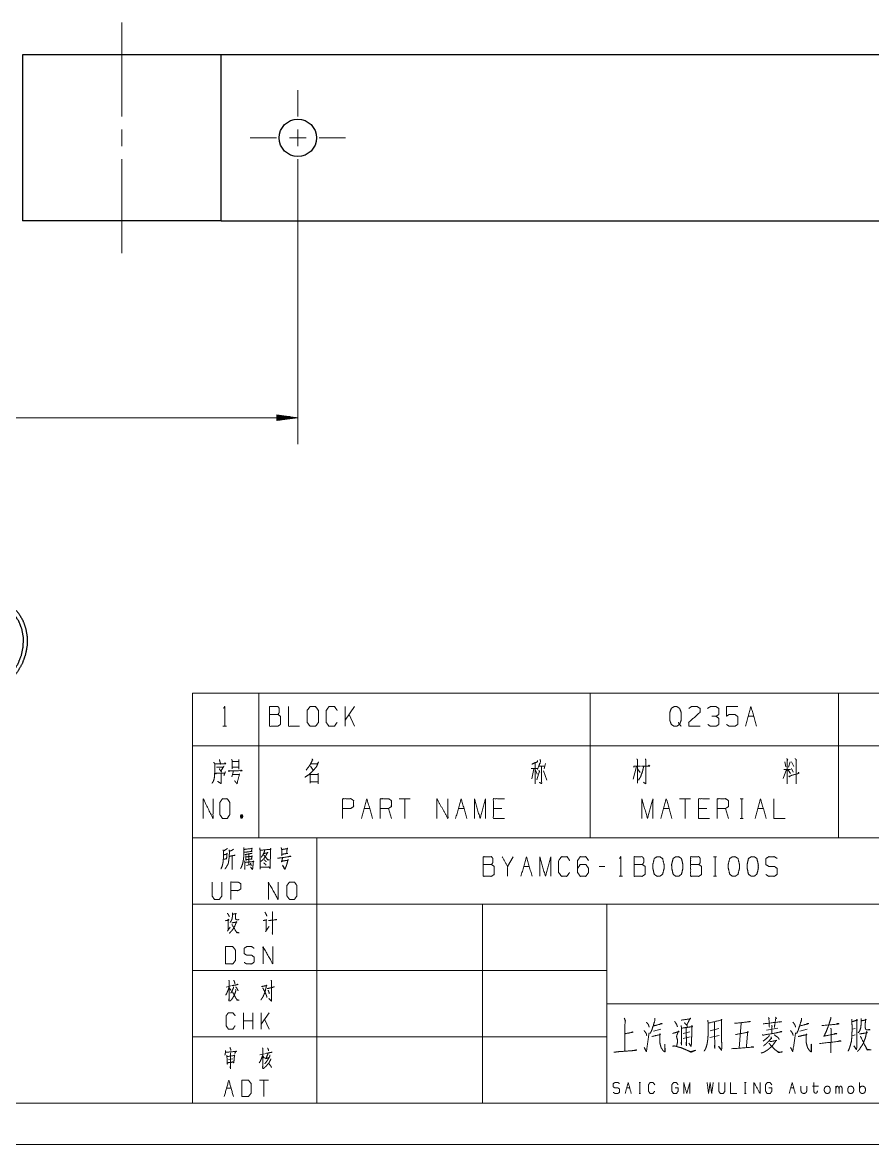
# Model space of a CAD drawing. Header units: millimetres. Extents: x 0 to 420, y 0 to 297.
# Drawn here: x 214.5 to 317.1, y 0 to 135.4 of the extents above; entities that cross this region are included whole.
import ezdxf

# ---------------------------------------------------------------- set-up
doc = ezdxf.new("R2010")
doc.units = ezdxf.units.MM
doc.layers.add('101', color=7, linetype='Continuous', true_color=0xffffff)

msp = doc.modelspace()

# ---------------------------------------------------------------- linework, layer by layer
at = {"layer": '101', "color": 163, "linetype": 'Continuous', "lineweight": 25}
for p, q in [((214.46, 131.49), (214.46, 111.49)), ((238.46, 111.49), (238.46, 131.49)), ((329.46, 131.49), (238.46, 131.49)), ((238.46, 111.49), (329.46, 111.49))]:
    msp.add_line(p, q, dxfattribs=at)
at = {"layer": '101', "color": 151, "linetype": 'Continuous', "lineweight": 18}
for p, q in [((247.71, 124.08), (247.71, 127.25)), ((226.46, 122.49), (226.46, 120.49)), ((247.71, 120.49), (247.71, 122.49)), ((245.12, 121.49), (241.94, 121.49)), ((246.71, 121.49), (248.71, 121.49)), ((250.3, 121.49), (253.48, 121.49)), ((247.71, 118.9), (247.71, 115.72))]:
    msp.add_line(p, q, dxfattribs=at)
at = {"layer": '101', "color": 22, "linetype": 'Continuous', "lineweight": 18}
for p, q in [((247.71, 115.72), (247.71, 84.54)), ((247.71, 87.71), (245.17, 88.05)), ((245.17, 88.05), (245.17, 87.38)), ((245.17, 88.04), (245.2, 88.04)), ((245.17, 88.04), (245.2, 88.04)), ((175.21, 87.71), (247.71, 87.71)), ((245.17, 87.99), (245.59, 87.99)), ((245.17, 87.94), (245.97, 87.94)), ((245.17, 87.89), (246.36, 87.89)), ((245.17, 87.84), (246.75, 87.84)), ((245.17, 87.79), (247.13, 87.79)), ((245.17, 87.74), (247.52, 87.74)), ((245.17, 87.38), (247.71, 87.71)), ((245.17, 87.69), (247.52, 87.69)), ((245.17, 87.64), (247.13, 87.64)), ((245.17, 87.59), (246.75, 87.59)), ((245.17, 87.54), (246.36, 87.54)), ((245.17, 87.48), (245.97, 87.48)), ((245.17, 87.43), (245.59, 87.43)), ((245.17, 87.38), (245.2, 87.38)), ((245.17, 87.38), (245.2, 87.38))]:
    msp.add_line(p, q, dxfattribs=at)
at = {"layer": '101', "color": 72, "linetype": 'Continuous', "lineweight": 18}
for p, q in [((235, 54.46), (235, 48.11)), ((235, 54.46), (243, 54.46)), ((243, 54.46), (243, 48.11)), ((243, 54.46), (283, 54.46)), ((283, 54.46), (283, 48.11)), ((283, 54.46), (313, 54.46)), ((313, 54.46), (313, 48.11)), ((313, 54.46), (338, 54.46)), ((254.57, 52.85), (253.41, 51.2)), ((253.41, 50.48), (253.41, 52.85)), ((254.57, 50.48), (253.9, 51.9)), ((302.09, 51.68), (302.76, 51.68)), ((238.67, 50.48), (239.09, 50.48)), ((235, 48.11), (243, 48.11)), ((235, 48.11), (235, 37)), ((243, 48.11), (243, 37)), ((243, 48.11), (283, 48.11)), ((283, 48.11), (283, 37)), ((283, 48.11), (313, 48.11)), ((313, 48.11), (313, 37)), ((313, 48.11), (338, 48.11)), ((239.76, 46.22), (240.58, 46.22)), ((240.59, 46.45), (240.59, 45.3)), ((276.35, 46.08), (276.35, 43.55)), ((306.49, 46.18), (306.62, 45.6)), ((307.15, 46.18), (306.94, 45.53)), ((307.33, 46.2), (307.61, 45.62)), ((239.76, 45.53), (240.58, 45.53)), ((239.95, 45.08), (239.76, 44.38)), ((249.23, 45.65), (249.55, 45.17)), ((275.88, 45.4), (276.64, 45.4)), ((276.21, 45.35), (275.95, 44.13)), ((276.39, 45.17), (276.6, 44.7)), ((276.87, 45.12), (276.55, 44)), ((276.78, 45.68), (277.56, 45.68)), ((276.8, 45.17), (276.94, 44.95)), ((277.38, 45.08), (277.79, 43.98)), ((277.63, 45.98), (277.45, 45.35)), ((288.6, 45.62), (288.21, 44.08)), ((288.74, 45.35), (289.04, 44.9)), ((306.72, 45.25), (306.32, 44.17)), ((306.37, 45.25), (307.18, 45.25)), ((306.87, 45.25), (307.18, 44.77)), ((307.31, 45.37), (307.52, 44.92)), ((239.81, 44.65), (240.59, 44.65)), ((261.28, 41.74), (259.94, 41.74)), ((260.61, 41.74), (260.61, 39.36)), ((295.14, 41.74), (293.8, 41.74)), ((294.47, 41.74), (294.47, 39.36)), ((301.12, 41.74), (301.46, 41.74)), ((301.3, 41.74), (301.3, 39.36)), ((240.85, 39.81), (240.99, 39.39)), ((255.72, 40.56), (256.39, 40.56)), ((259, 39.36), (258.67, 40.56)), ((267.1, 40.56), (267.77, 40.56)), ((272.33, 40.56), (271.32, 40.56)), ((291.86, 40.56), (292.53, 40.56)), ((297.08, 40.56), (296.08, 40.56)), ((299.7, 39.36), (299.36, 40.56)), ((301.12, 39.36), (301.46, 39.36)), ((303.24, 40.56), (303.91, 40.56)), ((235, 37), (243, 37)), ((243, 37), (283, 37)), ((283, 37), (313, 37)), ((313, 37), (338, 37)), ((241.79, 35.05), (241.78, 33.74)), ((273.71, 34.74), (273.04, 33.57)), ((297.91, 34.74), (298.24, 34.74)), ((298.08, 34.74), (298.08, 32.37)), ((241.5, 33.66), (242.04, 33.81)), ((274.98, 33.57), (275.66, 33.57)), ((284.76, 33.57), (284.09, 33.57)), ((286.49, 32.37), (286.91, 32.37)), ((297.91, 32.37), (298.24, 32.37)), ((239.62, 19.15), (239.06, 19.01)), ((239.43, 18.9), (239.63, 18.63)), ((241.17, 13.94), (241.17, 15.91)), ((242.28, 14.94), (241.17, 14.94)), ((242.28, 13.94), (242.28, 15.91)), ((244.25, 15.91), (243.29, 14.54)), ((243.29, 13.94), (243.29, 15.91)), ((244.25, 13.94), (243.7, 15.12)), ((290.64, 13.69), (291.54, 13.94)), ((294.25, 13.42), (295.03, 13.59)), ((298.54, 14.01), (297.49, 13.73)), ((301.25, 14.63), (300.98, 11.62)), ((304.3, 13.8), (305.66, 14.04)), ((308.32, 13.69), (309.22, 13.94)), ((315.02, 14.01), (314.63, 13.94)), ((294.25, 12.8), (295.08, 13)), ((297.47, 12.9), (298.59, 13.18)), ((315, 13.25), (314.63, 13.14)), ((243.7, 10.96), (243.12, 10.84)), ((239.32, 10.28), (239.85, 10.36)), ((243.49, 10.67), (243.68, 10.43)), ((239.1, 6.79), (239.66, 6.79)), ((244.18, 7.77), (243.07, 7.77)), ((243.62, 7.77), (243.62, 5.8)), ((287.41, 6.84), (287.78, 6.84)), ((288.91, 7.48), (289.1, 7.48)), ((289.01, 7.48), (289.01, 6.17)), ((301.64, 7.48), (301.83, 7.48)), ((301.74, 7.48), (301.74, 6.17)), ((307.21, 6.84), (307.58, 6.84)), ((309.85, 7.04), (310.59, 7.04)), ((312.68, 6.17), (312.68, 7.04)), ((315.51, 6.52), (315.51, 7.48)), ((288.91, 6.17), (289.1, 6.17)), ((301.64, 6.17), (301.83, 6.17))]:
    msp.add_line(p, q, dxfattribs=at)
at = {"layer": '101', "color": 133, "linetype": 'Continuous', "lineweight": 18}
for p, q in [((235, 37), (415, 37)), ((235, 37), (235, 5)), ((250, 37), (250, 5)), ((235, 29), (415, 29)), ((270, 29), (270, 5)), ((285, 29), (285, 5)), ((235, 21), (285, 21)), ((285, 17), (394, 17)), ((235, 13), (285, 13)), ((25, 5), (415, 5)), ((235, 5), (415, 5)), ((0, 0), (420, 0))]:
    msp.add_line(p, q, dxfattribs=at)
at = {"layer": '101', "color": 163, "linetype": 'Continuous', "lineweight": 25}
msp.add_circle((247.71, 121.49), 2.25, dxfattribs=at)
at = {"layer": '101', "color": 151, "linetype": 'Continuous', "lineweight": 18}
for points, knots in [([(226.46, 135.41), (226.46, 133.83), (226.46, 124.08)], [0, 0, 0.140063, 1, 1]), ([(226.46, 118.9), (226.46, 110.74), (226.46, 107.56)], [0, 0, 0.719874, 1, 1])]:
    msp.add_open_spline(points, degree=1, knots=knots, dxfattribs=at)
at = {"layer": '101', "color": 163, "linetype": 'Continuous', "lineweight": 25}
for points, knots in [([(238.46, 131.49), (238.05, 131.49), (236.85, 131.49), (234.95, 131.49), (232.46, 131.49), (229.57, 131.49), (226.46, 131.49), (223.35, 131.49), (220.46, 131.49), (217.97, 131.49), (216.07, 131.49), (214.87, 131.49), (214.46, 131.49)], [0, 0, 0.017037, 0.066987, 0.146447, 0.25, 0.370591, 0.5, 0.629409, 0.75, 0.853553, 0.933013, 0.982963, 1, 1]), ([(238.46, 111.49), (238.05, 111.49), (236.85, 111.49), (234.95, 111.49), (232.46, 111.49), (229.57, 111.49), (226.46, 111.49), (223.35, 111.49), (220.46, 111.49), (217.97, 111.49), (216.07, 111.49), (214.87, 111.49), (214.46, 111.49)], [0, 0, 0.017037, 0.066987, 0.146447, 0.25, 0.370591, 0.5, 0.629409, 0.75, 0.853553, 0.933013, 0.982963, 1, 1]), ([(204.13, 59.1), (204.31, 58.06), (204.66, 57.1), (205.19, 56.24), (205.86, 55.51), (206.66, 54.94), (207.56, 54.56), (208.52, 54.36), (209.53, 54.36), (210.53, 54.56), (211.51, 54.95), (212.41, 55.52), (213.22, 56.25), (213.91, 57.11), (214.45, 58.08), (214.82, 59.12), (215.02, 60.19), (215.03, 61.27), (214.85, 62.31), (214.5, 63.27), (213.98, 64.13), (213.3, 64.86), (212.5, 65.42), (211.61, 65.81), (210.64, 66.01), (209.64, 66.01), (208.63, 65.81), (207.66, 65.41), (206.75, 64.84), (205.94, 64.12), (205.25, 63.25), (204.71, 62.29), (204.34, 61.25), (204.14, 60.17), (204.13, 59.1)], [0, 0, 0.029656, 0.058643, 0.087008, 0.114888, 0.142495, 0.170083, 0.197908, 0.226192, 0.255082, 0.28464, 0.314836, 0.345557, 0.376627, 0.40783, 0.438934, 0.469719, 0.5, 0.529656, 0.558643, 0.587008, 0.614888, 0.642495, 0.670083, 0.697908, 0.726192, 0.755082, 0.78464, 0.814836, 0.845557, 0.876627, 0.90783, 0.938934, 0.969718, 1, 1]), ([(209.17, 65.45), (210.15, 65.54), (211.11, 65.43), (212.01, 65.12), (212.82, 64.61), (213.5, 63.94), (214.04, 63.12), (214.4, 62.19), (214.58, 61.18), (214.56, 60.13), (214.35, 59.09), (213.96, 58.08), (213.41, 57.16), (212.7, 56.36), (211.87, 55.7), (210.96, 55.21), (210, 54.92), (209.01, 54.82), (208.05, 54.94), (207.15, 55.25), (206.34, 55.76), (205.66, 56.43), (205.13, 57.25), (204.76, 58.18), (204.59, 59.19), (204.6, 60.24), (204.81, 61.28), (205.2, 62.28), (205.76, 63.21), (206.46, 64.01), (207.29, 64.67), (208.2, 65.16), (209.17, 65.45)], [0, 0, 0.030339, 0.060077, 0.089446, 0.118744, 0.148282, 0.178328, 0.209061, 0.240548, 0.272741, 0.30549, 0.338571, 0.371714, 0.404644, 0.437111, 0.468928, 0.5, 0.530339, 0.560077, 0.589446, 0.618744, 0.648282, 0.678328, 0.709061, 0.740548, 0.772741, 0.80549, 0.838571, 0.871714, 0.904644, 0.937111, 0.968928, 1, 1])]:
    msp.add_open_spline(points, degree=1, knots=knots, dxfattribs=at)
at = {"layer": '101', "color": 72, "linetype": 'Continuous', "lineweight": 18}
for points, knots in [([(238.74, 52.65), (238.88, 52.85), (238.88, 50.48)], [0, 0, 0.093491, 1, 1]), ([(244.3, 51.9), (244.3, 52.85), (245.31, 52.85), (245.47, 52.63), (245.47, 52.15), (245.31, 51.9), (244.3, 51.9), (244.3, 50.48), (245.29, 50.48), (245.62, 50.7), (245.62, 51.68), (245.31, 51.9)], [0, 0, 0.115917, 0.238846, 0.272468, 0.330427, 0.366584, 0.489512, 0.663388, 0.78416, 0.833484, 0.952452, 1, 1]), ([(246.58, 52.85), (246.58, 50.48), (247.92, 50.48)], [0, 0, 0.638733, 1, 1]), ([(249.19, 50.48), (249.86, 50.48), (250.2, 50.95), (250.2, 52.38), (249.86, 52.85), (249.19, 52.85), (248.83, 52.38), (248.83, 50.95), (249.19, 50.48)], [0, 0, 0.102684, 0.191619, 0.409477, 0.498411, 0.601095, 0.691619, 0.909477, 1, 1]), ([(252.45, 50.95), (252.12, 50.48), (251.46, 50.48), (251.13, 50.95), (251.13, 52.38), (251.46, 52.85), (252.14, 52.85), (252.47, 52.38)], [0, 0, 0.11457, 0.243368, 0.357935, 0.638584, 0.753151, 0.88543, 1, 1]), ([(293.65, 50.95), (293.81, 50.7), (293.48, 50.48), (293.14, 50.48), (292.8, 50.7), (292.63, 51.18), (292.63, 52.15), (292.8, 52.63), (293.14, 52.85), (293.48, 52.85), (293.81, 52.63), (293.99, 52.15), (293.99, 51.2), (293.81, 50.7), (293.99, 50.48)], [0, 0, 0.043279, 0.102317, 0.151367, 0.210407, 0.284429, 0.426831, 0.500853, 0.559894, 0.608944, 0.667982, 0.742004, 0.880755, 0.958211, 1, 1]), ([(294.92, 52.63), (295.24, 52.85), (295.93, 52.85), (296.27, 52.63), (296.27, 52.15), (294.9, 50.95), (294.92, 50.48), (296.27, 50.48)], [0, 0, 0.069691, 0.192979, 0.265274, 0.350227, 0.674741, 0.759752, 1, 1]), ([(298.21, 51.68), (298.54, 51.9), (298.54, 52.63), (298.21, 52.85), (297.52, 52.85), (297.18, 52.63)], [0, 0, 0.153872, 0.429851, 0.583723, 0.846122, 1, 1]), ([(299.46, 50.7), (299.79, 50.48), (300.48, 50.48), (300.82, 50.7), (300.82, 51.65), (300.48, 51.9), (299.79, 51.9), (299.46, 51.68), (299.46, 52.85), (300.82, 52.85)], [0, 0, 0.062229, 0.168345, 0.230571, 0.376816, 0.441264, 0.547379, 0.609609, 0.79049, 1, 1]), ([(297.2, 50.7), (297.52, 50.48), (298.21, 50.48), (298.54, 50.7), (298.54, 51.43), (298.21, 51.68), (297.69, 51.68)], [0, 0, 0.124123, 0.34369, 0.472445, 0.703376, 0.836727, 1, 1]), ([(237.56, 46.13), (237.69, 45.95), (237.66, 44.45), (237.59, 44.08), (237.48, 43.78), (237.34, 43.6)], [0, 0, 0.081566, 0.649824, 0.793832, 0.914832, 1, 1]), ([(237.7, 45.95), (239.01, 45.95), (238.93, 46.08), (238.85, 45.9)], [0, 0, 0.79327, 0.883171, 1, 1]), ([(238.25, 46.45), (238.36, 46), (238.39, 46.08), (238.35, 45.9)], [0, 0, 0.638265, 0.750293, 1, 1]), ([(239.7, 46.47), (239.78, 46.38), (239.78, 45.35)], [0, 0, 0.110318, 1, 1]), ([(249.32, 45.95), (250.08, 45.95), (250.2, 46.18), (249.97, 45.6), (249.55, 45.12), (249.14, 44.7), (248.56, 44.33)], [0, 0, 0.213824, 0.286066, 0.460275, 0.639447, 0.80491, 1, 1]), ([(249.43, 46.55), (249.53, 46.38), (249.48, 46.45), (249.28, 45.98), (249.05, 45.62), (248.7, 45.17)], [0, 0, 0.113643, 0.164652, 0.449685, 0.682203, 1, 1]), ([(276.64, 46.35), (276.64, 46.2), (275.95, 45.9)], [0, 0, 0.166335, 1, 1]), ([(276.94, 46.47), (277.03, 46.22), (276.64, 45.28)], [0, 0, 0.205285, 1, 1]), ([(288.64, 46.55), (288.71, 46.45), (288.71, 43.6)], [0, 0, 0.041199, 1, 1]), ([(289.68, 46.53), (289.73, 46.38), (289.73, 43.53), (289.43, 43.73)], [0, 0, 0.047209, 0.892896, 1, 1]), ([(306.76, 46.58), (306.87, 46.38), (306.81, 46.45), (306.81, 43.55)], [0, 0, 0.070344, 0.098885, 1, 1]), ([(307.75, 46.58), (307.93, 46.38), (307.86, 46.45), (307.86, 43.53)], [0, 0, 0.081006, 0.11229, 1, 1]), ([(237.91, 44.83), (237.81, 44.7), (237.77, 44.8), (238.91, 44.8), (238.96, 45), (238.79, 44.55)], [0, 0, 0.074524, 0.127161, 0.67261, 0.770465, 1, 1]), ([(237.89, 45.55), (238.71, 45.55), (238.8, 45.68), (238.41, 45.08), (238.5, 44.95), (238.22, 45.35)], [0, 0, 0.349352, 0.41636, 0.723317, 0.790325, 1, 1]), ([(238.44, 44.83), (238.44, 43.55), (238.03, 43.83)], [0, 0, 0.721581, 1, 1]), ([(239.46, 45.08), (239.41, 45), (239.32, 45.12), (240.97, 45.12), (240.87, 45.2), (240.76, 45.08)], [0, 0, 0.040633, 0.112439, 0.86841, 0.923643, 1, 1]), ([(240.67, 44.73), (240.37, 43.55), (240.07, 43.9)], [0, 0, 0.725031, 1, 1]), ([(249.16, 44.8), (249.21, 44.73), (249.21, 43.6), (249.21, 43.78), (250.15, 43.78), (250.15, 43.55), (250.15, 44.83), (250.15, 44.65), (249.25, 44.65)], [0, 0, 0.018725, 0.248079, 0.283757, 0.474741, 0.520613, 0.780549, 0.816226, 1, 1]), ([(277.15, 45.68), (277.15, 43.53), (276.87, 43.73)], [0, 0, 0.861245, 1, 1]), ([(288.3, 45.53), (288.28, 45.68), (289.1, 45.68)], [0, 0, 0.156667, 1, 1]), ([(289.47, 45.62), (289.4, 45.37), (289.36, 45.15), (289.29, 44.9), (289.18, 44.65), (289.1, 44.38), (288.95, 44.17), (288.85, 43.98)], [0, 0, 0.146031, 0.274053, 0.420084, 0.572724, 0.735083, 0.872755, 1, 1]), ([(289.22, 45.65), (290.21, 45.65), (290.12, 45.78), (290.01, 45.65)], [0, 0, 0.757413, 0.874554, 1, 1]), ([(307.15, 44.5), (307.1, 44.38), (306.99, 44.45), (308.23, 44.8), (308.17, 44.92), (308.1, 44.77)], [0, 0, 0.073272, 0.143369, 0.837239, 0.91051, 1, 1]), ([(236.28, 39.36), (236.28, 41.74), (237.47, 39.36), (237.47, 41.74)], [0, 0, 0.320621, 0.679379, 1, 1]), ([(238.6, 39.36), (239.2, 39.36), (239.5, 39.84), (239.5, 41.26), (239.2, 41.74), (238.6, 41.74), (238.29, 41.26), (238.29, 39.84), (238.6, 39.36)], [0, 0, 0.094594, 0.183574, 0.409674, 0.498654, 0.593248, 0.683574, 0.909674, 1, 1]), ([(253.11, 39.36), (253.11, 41.74), (254.11, 41.74), (254.45, 41.51), (254.45, 40.79), (254.1, 40.56), (253.11, 40.56)], [0, 0, 0.401146, 0.571314, 0.639588, 0.762043, 0.832817, 1, 1]), ([(257.66, 39.36), (257.66, 41.74), (258.67, 41.74), (259, 41.51), (259, 40.79), (258.67, 40.56), (257.66, 40.56)], [0, 0, 0.400952, 0.571034, 0.639278, 0.761674, 0.829918, 1, 1]), ([(264.49, 39.36), (264.49, 41.74), (265.83, 39.36), (265.83, 41.74)], [0, 0, 0.317574, 0.682426, 1, 1]), ([(269.04, 39.36), (269.04, 41.74), (269.71, 39.36), (270.38, 41.74), (270.38, 39.36)], [0, 0, 0.245192, 0.5, 0.754808, 1, 1]), ([(272.66, 39.36), (271.32, 39.36), (271.32, 41.74), (272.66, 41.74)], [0, 0, 0.26539, 0.73461, 1, 1]), ([(289.25, 39.36), (289.25, 41.74), (289.92, 39.36), (290.59, 41.74), (290.59, 39.36)], [0, 0, 0.245192, 0.5, 0.754808, 1, 1]), ([(297.42, 39.36), (296.08, 39.36), (296.08, 41.74), (297.42, 41.74)], [0, 0, 0.26539, 0.73461, 1, 1]), ([(298.35, 39.36), (298.35, 41.74), (299.36, 41.74), (299.7, 41.51), (299.7, 40.79), (299.36, 40.56), (298.35, 40.56)], [0, 0, 0.400952, 0.571034, 0.639278, 0.761674, 0.829918, 1, 1]), ([(305.18, 41.74), (305.18, 39.36), (306.53, 39.36)], [0, 0, 0.638733, 1, 1]), ([(240.85, 39.39), (240.99, 39.39), (241.07, 39.61), (240.99, 39.81), (240.85, 39.81), (240.77, 39.61), (240.85, 39.39), (240.99, 39.81)], [0, 0, 0.086283, 0.23189, 0.363169, 0.449452, 0.580731, 0.726338, 1, 1]), ([(239.2, 35.73), (239.14, 35.69), (238.72, 35.4), (238.69, 35.58), (238.73, 35.4), (238.73, 34.83), (238.72, 34.47), (238.7, 34.23), (238.67, 33.99), (238.62, 33.77), (238.56, 33.55), (238.48, 33.39), (238.42, 33.26)], [0, 0, 0.024363, 0.186803, 0.243942, 0.302154, 0.485023, 0.597668, 0.675195, 0.753199, 0.825098, 0.898191, 0.953346, 1, 1]), ([(239.94, 35.64), (239.69, 35.47), (239.45, 35.4), (239.42, 35.58), (239.45, 35.31), (239.44, 35.05), (239.42, 34.76), (239.4, 34.52), (239.37, 34.3), (239.34, 34.05), (239.3, 33.88), (239.22, 33.74), (239.14, 33.59), (239.06, 33.46), (238.98, 33.35), (238.9, 33.26)], [0, 0, 0.096323, 0.172941, 0.229419, 0.31342, 0.396988, 0.487497, 0.564126, 0.634338, 0.711439, 0.768976, 0.817389, 0.871907, 0.92032, 0.962889, 1, 1]), ([(241.2, 35.84), (241.21, 35.64), (241.21, 35.29), (241.2, 34.96), (241.18, 34.74), (241.15, 34.45), (241.11, 34.21), (241.06, 33.94), (241, 33.74), (240.92, 33.55), (240.79, 33.3)], [0, 0, 0.076501, 0.212087, 0.339339, 0.424292, 0.535104, 0.630036, 0.733301, 0.813244, 0.895184, 1, 1]), ([(241.25, 35.62), (242.21, 35.73), (242.17, 35.78), (242.12, 35.38), (242.2, 35.38), (241.23, 35.27)], [0, 0, 0.39108, 0.416924, 0.577585, 0.60892, 1, 1]), ([(243.12, 35.8), (243.15, 35.51), (243.18, 33.24), (243.17, 33.48), (244.27, 33.48), (244.2, 33.5), (244.04, 33.48)], [0, 0, 0.069512, 0.617083, 0.675676, 0.942511, 0.962039, 1, 1]), ([(243.17, 35.51), (244.48, 35.64), (244.43, 35.71), (244.4, 35.51), (244.38, 33.52), (244.37, 33.3), (244.26, 33.48)], [0, 0, 0.32813, 0.348326, 0.398409, 0.893176, 0.948286, 1, 1]), ([(243.6, 35.16), (243.66, 35.14), (244.1, 35.2), (244.06, 35.27), (243.85, 34.85), (243.7, 34.63), (243.56, 34.45), (243.42, 34.3), (243.26, 34.19)], [0, 0, 0.033928, 0.260451, 0.302015, 0.540804, 0.679359, 0.795007, 0.902031, 1, 1]), ([(243.68, 35.49), (243.68, 35.38), (243.54, 35.05), (243.37, 34.78), (243.29, 34.67)], [0, 0, 0.119857, 0.510439, 0.853216, 1, 1]), ([(245.69, 35.86), (245.76, 35.6), (245.76, 34.83), (245.76, 35.03), (246.51, 35.14), (246.38, 35.14), (246.41, 35.69), (246.43, 35.78), (246.46, 35.71), (246.35, 35.69), (245.76, 35.6)], [0, 0, 0.076615, 0.294118, 0.350048, 0.563217, 0.598361, 0.753969, 0.779212, 0.799823, 0.831203, 1, 1]), ([(238.76, 34.41), (238.8, 34.43), (239.15, 34.5), (239.11, 34.47), (239.15, 35.16), (239.19, 35.07), (238.75, 34.96)], [0, 0, 0.022681, 0.239273, 0.269981, 0.676983, 0.732557, 1, 1]), ([(239.44, 34.78), (240.14, 34.92), (240.09, 34.94), (240.01, 34.89)], [0, 0, 0.834819, 0.895271, 1, 1]), ([(239.79, 34.83), (239.79, 33.19), (239.78, 33.3), (239.79, 33.48)], [0, 0, 0.849785, 0.907773, 1, 1]), ([(241.29, 34.23), (241.31, 34.03), (241.32, 33.52), (241.31, 33.19), (241.29, 33.28), (241.32, 33.5)], [0, 0, 0.147471, 0.523365, 0.768668, 0.835023, 1, 1]), ([(241.32, 34.05), (242.39, 34.16), (242.35, 34.23), (242.34, 34.12), (242.29, 33.61), (242.28, 33.41), (242.21, 33.19), (242.01, 33.48), (242.23, 33.26)], [0, 0, 0.374083, 0.399749, 0.43883, 0.61759, 0.687459, 0.767887, 0.891105, 1, 1]), ([(242.2, 35.18), (242.15, 35.14), (241.76, 35.07), (241.54, 35.03), (241.34, 34.98)], [0, 0, 0.07226, 0.516589, 0.766867, 1, 1]), ([(241.42, 34.87), (241.43, 34.72), (241.46, 34.27), (241.45, 34.39), (242.18, 34.45), (242.12, 34.45), (242.17, 34.85), (242.2, 34.78), (241.43, 34.72)], [0, 0, 0.056492, 0.217482, 0.258029, 0.525926, 0.548635, 0.694164, 0.720796, 1, 1]), ([(242, 33.94), (242.06, 33.77), (242.09, 33.63)], [0, 0, 0.579215, 1, 1]), ([(243.57, 34.92), (243.62, 34.92), (244.1, 34.34), (244.27, 34.34), (244.1, 34.39), (244.02, 34.43)], [0, 0, 0.037884, 0.645156, 0.784053, 0.927468, 1, 1]), ([(243.59, 33.99), (243.79, 33.83), (243.88, 33.72)], [0, 0, 0.637944, 1, 1]), ([(243.65, 34.36), (243.82, 34.21), (243.9, 34.1)], [0, 0, 0.630834, 1, 1]), ([(245.27, 34.58), (245.48, 34.58), (245.88, 34.63), (246.88, 34.78), (246.77, 34.8), (246.61, 34.76)], [0, 0, 0.107045, 0.322389, 0.855631, 0.914429, 1, 1]), ([(245.87, 34.63), (245.76, 34.1), (245.72, 34.19), (246.55, 34.32), (246.51, 34.41), (246.51, 34.32), (246.41, 33.94), (246.35, 33.7), (246.27, 33.5), (246.21, 33.35), (246.16, 33.24), (246.13, 33.22), (245.85, 33.72), (246.15, 33.26)], [0, 0, 0.136367, 0.159976, 0.371153, 0.396349, 0.418608, 0.516111, 0.579315, 0.633124, 0.675136, 0.705359, 0.714999, 0.861275, 1, 1]), ([(270.1, 33.79), (270.1, 34.74), (271.1, 34.74), (271.26, 34.52), (271.26, 34.04), (271.1, 33.79), (270.1, 33.79), (270.1, 32.37), (271.08, 32.37), (271.42, 32.59), (271.42, 33.57), (271.1, 33.79)], [0, 0, 0.115917, 0.238848, 0.272469, 0.330428, 0.366583, 0.489514, 0.66339, 0.784162, 0.833486, 0.952454, 1, 1]), ([(273.04, 32.37), (273.04, 33.57), (272.37, 34.74)], [0, 0, 0.469958, 1, 1]), ([(276.92, 32.37), (276.92, 34.74), (277.6, 32.37), (278.27, 34.74), (278.27, 32.37)], [0, 0, 0.245192, 0.5, 0.754808, 1, 1]), ([(280.53, 32.84), (280.19, 32.37), (279.54, 32.37), (279.2, 32.84), (279.2, 34.27), (279.54, 34.74), (280.21, 34.74), (280.54, 34.27)], [0, 0, 0.11457, 0.243368, 0.357935, 0.638584, 0.753151, 0.88543, 1, 1]), ([(281.48, 33.32), (281.8, 33.79), (282.49, 33.79), (282.82, 33.32), (282.82, 32.84), (282.49, 32.37), (281.8, 32.37), (281.48, 32.84), (281.48, 34.27), (281.8, 34.74), (282.49, 34.74), (282.82, 34.27)], [0, 0, 0.076963, 0.169762, 0.248074, 0.312019, 0.39033, 0.48313, 0.560092, 0.751927, 0.828889, 0.921689, 1, 1]), ([(286.56, 34.54), (286.7, 34.74), (286.7, 32.37)], [0, 0, 0.093487, 1, 1]), ([(288.31, 33.79), (288.31, 34.74), (289.31, 34.74), (289.47, 34.52), (289.47, 34.04), (289.31, 33.79), (288.31, 33.79), (288.31, 32.37), (289.3, 32.37), (289.63, 32.59), (289.63, 33.57), (289.31, 33.79)], [0, 0, 0.115917, 0.238845, 0.272468, 0.330427, 0.366583, 0.489512, 0.663388, 0.78416, 0.833484, 0.952452, 1, 1]), ([(291.41, 32.37), (291.75, 32.62), (291.93, 33.32), (291.93, 33.79), (291.75, 34.52), (291.41, 34.74), (291.08, 34.74), (290.74, 34.52), (290.57, 33.79), (290.58, 33.32), (290.74, 32.62), (291.08, 32.37), (291.41, 32.37)], [0, 0, 0.067524, 0.18397, 0.260582, 0.380941, 0.446138, 0.500304, 0.565503, 0.685862, 0.762527, 0.878307, 0.945834, 1, 1]), ([(293.69, 32.37), (294.03, 32.62), (294.2, 33.32), (294.2, 33.79), (294.03, 34.52), (293.69, 34.74), (293.35, 34.74), (293.02, 34.52), (292.84, 33.79), (292.86, 33.32), (293.02, 32.62), (293.35, 32.37), (293.69, 32.37)], [0, 0, 0.067524, 0.18397, 0.260583, 0.380943, 0.446139, 0.500306, 0.565503, 0.685862, 0.762528, 0.878309, 0.945833, 1, 1]), ([(295.14, 33.79), (295.14, 34.74), (296.14, 34.74), (296.3, 34.52), (296.3, 34.04), (296.14, 33.79), (295.14, 33.79), (295.14, 32.37), (296.13, 32.37), (296.46, 32.59), (296.46, 33.57), (296.14, 33.79)], [0, 0, 0.115917, 0.238848, 0.272469, 0.330428, 0.366583, 0.489514, 0.663389, 0.784164, 0.833486, 0.952454, 1, 1]), ([(300.52, 32.37), (300.86, 32.62), (301.03, 33.32), (301.03, 33.79), (300.86, 34.52), (300.52, 34.74), (300.18, 34.74), (299.85, 34.52), (299.67, 33.79), (299.69, 33.32), (299.85, 32.62), (300.18, 32.37), (300.52, 32.37)], [0, 0, 0.067527, 0.183972, 0.260585, 0.380944, 0.446143, 0.500306, 0.565505, 0.685865, 0.76253, 0.87831, 0.945837, 1, 1]), ([(302.8, 32.37), (303.13, 32.62), (303.31, 33.32), (303.31, 33.79), (303.13, 34.52), (302.8, 34.74), (302.46, 34.74), (302.12, 34.52), (301.95, 33.79), (301.97, 33.32), (302.12, 32.62), (302.46, 32.37), (302.8, 32.37)], [0, 0, 0.067524, 0.18397, 0.260582, 0.380941, 0.446138, 0.500304, 0.565503, 0.685862, 0.762527, 0.878307, 0.945834, 1, 1]), ([(304.22, 32.59), (304.56, 32.37), (305.25, 32.37), (305.59, 32.62), (305.59, 33.32), (305.25, 33.57), (304.58, 33.57), (304.22, 33.79), (304.22, 34.52), (304.58, 34.74), (305.25, 34.74), (305.59, 34.52)], [0, 0, 0.068034, 0.184056, 0.254519, 0.372335, 0.442798, 0.555845, 0.62637, 0.748394, 0.818918, 0.931966, 1, 1]), ([(237.36, 31.68), (237.36, 30), (237.64, 29.58), (238.23, 29.58), (238.54, 30), (238.54, 31.68)], [0, 0, 0.33715, 0.438599, 0.557782, 0.66285, 1, 1]), ([(239.62, 29.58), (239.62, 31.68), (240.51, 31.68), (240.81, 31.48), (240.81, 30.84), (240.49, 30.64), (239.62, 30.64)], [0, 0, 0.401145, 0.571312, 0.639588, 0.762043, 0.832818, 1, 1]), ([(244.15, 29.58), (244.15, 31.68), (245.33, 29.58), (245.33, 31.68)], [0, 0, 0.317575, 0.682425, 1, 1]), ([(246.71, 29.58), (247.3, 29.58), (247.59, 30), (247.59, 31.26), (247.3, 31.68), (246.71, 31.68), (246.39, 31.26), (246.39, 30), (246.71, 29.58)], [0, 0, 0.102684, 0.19162, 0.409478, 0.498414, 0.601098, 0.69162, 0.909478, 1, 1]), ([(238.96, 27.01), (239.39, 27.1), (239.32, 27.19), (239.31, 27.01), (239.29, 25.84), (239.21, 25.75), (239.54, 26.22)], [0, 0, 0.167422, 0.209474, 0.278414, 0.733408, 0.779231, 1, 1]), ([(239.2, 27.94), (239.39, 27.63), (239.42, 27.5)], [0, 0, 0.726452, 1, 1]), ([(239.81, 27.98), (239.82, 27.78), (239.82, 27.56), (239.79, 27.37), (239.75, 27.17), (239.68, 27.03), (239.62, 26.92), (239.54, 26.81)], [0, 0, 0.161539, 0.340478, 0.503498, 0.668955, 0.787647, 0.890428, 1, 1]), ([(239.84, 27.81), (240.26, 27.85), (240.23, 27.92), (240.18, 27.74), (240.18, 27.59), (240.18, 27.3), (240.2, 27.23), (240.23, 27.17), (240.29, 27.14), (240.37, 27.12), (240.48, 27.12), (240.54, 27.14), (240.59, 27.19)], [0, 0, 0.256861, 0.301243, 0.412007, 0.505689, 0.679669, 0.720918, 0.765306, 0.805452, 0.854617, 0.920845, 0.960991, 1, 1]), ([(243.51, 27.03), (243.94, 27.12), (243.91, 27.17), (243.88, 25.8), (243.82, 25.71), (244.24, 26.33)], [0, 0, 0.163595, 0.183435, 0.685805, 0.725489, 1, 1]), ([(243.74, 28.03), (243.93, 27.7), (243.96, 27.56)], [0, 0, 0.736529, 1, 1]), ([(244.15, 27.03), (245.16, 27.14), (245.1, 27.17), (244.97, 27.12)], [0, 0, 0.837047, 0.891364, 1, 1]), ([(244.63, 28.09), (244.65, 27.94), (244.65, 25.36), (244.63, 25.53), (244.65, 25.75)], [0, 0, 0.049515, 0.872926, 0.929447, 1, 1]), ([(239.75, 26.75), (240.35, 26.86), (240.31, 26.92), (240.17, 26.53), (240.09, 26.35), (240.01, 26.2), (239.89, 26), (239.75, 25.82), (239.6, 25.67), (239.5, 25.55), (239.4, 25.49)], [0, 0, 0.254941, 0.288363, 0.462053, 0.541623, 0.612966, 0.709673, 0.80267, 0.888733, 0.952733, 1, 1]), ([(239.73, 26.55), (239.76, 26.55), (240.34, 25.58), (240.63, 25.55), (240.34, 25.62), (240.26, 25.71)], [0, 0, 0.016597, 0.617583, 0.775731, 0.937327, 1, 1]), ([(238.98, 21.79), (239.85, 21.79), (240.17, 22.21), (240.17, 23.47), (239.85, 23.89), (238.98, 23.89), (238.98, 21.79)], [0, 0, 0.142136, 0.227161, 0.43179, 0.516816, 0.658952, 1, 1]), ([(241.23, 21.99), (241.52, 21.79), (242.13, 21.79), (242.43, 22.01), (242.43, 22.63), (242.13, 22.85), (241.54, 22.85), (241.23, 23.05), (241.23, 23.69), (241.54, 23.89), (242.13, 23.89), (242.43, 23.69)], [0, 0, 0.068036, 0.184055, 0.254519, 0.372335, 0.4428, 0.555844, 0.62637, 0.748394, 0.81892, 0.931964, 1, 1]), ([(243.51, 21.79), (243.51, 23.89), (244.69, 21.79), (244.69, 23.89)], [0, 0, 0.317575, 0.682425, 1, 1]), ([(239.41, 19.01), (239.32, 18.72), (239.22, 18.47), (239.12, 18.24), (239, 18.03)], [0, 0, 0.285939, 0.539663, 0.775435, 1, 1]), ([(239.37, 19.83), (239.44, 19.71), (239.41, 19.75), (239.41, 17.31), (239.38, 17.45), (239.41, 17.66)], [0, 0, 0.048142, 0.065074, 0.880813, 0.930182, 1, 1]), ([(239.94, 19.03), (239.92, 18.86), (239.78, 18.57), (239.68, 18.36), (239.62, 18.28)], [0, 0, 0.201933, 0.596284, 0.876828, 1, 1]), ([(239.75, 19.17), (240.49, 19.32), (240.44, 19.34), (240.36, 19.29)], [0, 0, 0.838754, 0.907252, 1, 1]), ([(239.97, 19.83), (240.06, 19.65), (240.09, 19.52), (240.09, 19.4)], [0, 0, 0.449924, 0.728677, 1, 1]), ([(240.22, 19.03), (240.39, 18.8), (240.44, 18.69), (240.49, 18.57)], [0, 0, 0.535199, 0.744449, 1, 1]), ([(243.33, 19.07), (243.98, 19.19), (243.93, 19.25), (243.89, 19.01), (243.83, 18.76), (243.77, 18.49), (243.65, 18.16), (243.52, 17.89), (243.51, 17.85), (243.39, 17.66), (243.25, 17.45)], [0, 0, 0.244428, 0.272774, 0.366789, 0.461906, 0.564547, 0.695473, 0.807142, 0.823507, 0.905515, 1, 1]), ([(244.01, 18.84), (244.05, 18.82), (244.9, 19.03), (244.84, 19.05), (244.78, 19.01)], [0, 0, 0.045965, 0.873307, 0.932104, 1, 1]), ([(244.5, 19.85), (244.53, 19.63), (244.53, 18.05), (244.55, 17.54), (244.53, 17.33), (244.52, 17.29), (244.2, 17.62), (244.52, 17.33)], [0, 0, 0.066217, 0.519982, 0.669307, 0.729162, 0.741827, 0.875056, 1, 1]), ([(240.2, 18.72), (240.22, 18.55), (240.13, 18.26), (240.04, 18.03), (239.94, 17.85), (239.76, 17.56), (239.66, 17.43), (239.53, 17.31)], [0, 0, 0.103476, 0.291956, 0.443856, 0.576191, 0.787107, 0.887318, 1, 1]), ([(239.81, 18.43), (239.85, 18.38), (240.36, 17.43), (240.64, 17.41), (240.38, 17.47), (240.3, 17.56)], [0, 0, 0.033497, 0.633662, 0.788434, 0.938664, 1, 1]), ([(243.48, 18.92), (243.87, 18.12), (243.95, 17.89), (243.96, 17.74)], [0, 0, 0.70022, 0.886543, 1, 1]), ([(244.11, 18.65), (244.24, 18.34), (244.25, 18.2)], [0, 0, 0.698424, 1, 1]), ([(240.14, 14.34), (239.87, 13.94), (239.32, 13.94), (239.05, 14.34), (239.05, 15.52), (239.32, 15.91), (239.88, 15.91), (240.16, 15.52)], [0, 0, 0.114569, 0.243366, 0.357935, 0.638584, 0.753153, 0.885431, 1, 1]), ([(287.13, 15.25), (287.27, 14.9), (287.23, 15.01), (287.2, 14.28), (287.2, 12.25), (287.18, 11.28)], [0, 0, 0.088891, 0.116032, 0.287978, 0.770794, 1, 1]), ([(290.83, 15.25), (290.83, 15.01), (290.59, 14.25), (290.42, 13.73), (290.25, 13.42)], [0, 0, 0.124612, 0.535976, 0.817159, 1, 1]), ([(294, 15.01), (295.13, 15.18), (295.1, 15.25), (294.66, 14.42), (294.37, 14.7), (294.69, 14.38), (294.74, 14.25)], [0, 0, 0.361753, 0.385074, 0.683733, 0.811934, 0.953357, 1, 1]), ([(297.2, 15.01), (297.27, 14.59), (297.25, 14.18), (297.25, 13.45), (297.22, 12.8), (297.17, 12.42), (297.1, 12.04), (296.98, 11.66), (296.88, 11.45), (296.78, 11.28)], [0, 0, 0.110336, 0.219176, 0.409317, 0.581468, 0.681885, 0.783317, 0.887931, 0.947989, 1, 1]), ([(297.27, 14.66), (298.91, 15.04), (298.86, 15.14), (298.86, 14.63), (298.88, 13.21), (298.88, 12.38), (298.91, 11.87), (298.88, 11.52), (298.88, 11.35), (298.52, 11.83), (298.86, 11.45)], [0, 0, 0.250211, 0.267275, 0.344454, 0.55544, 0.678925, 0.756189, 0.80777, 0.833496, 0.923863, 1, 1]), ([(304.54, 15.32), (304.64, 15.18), (304.59, 15.18), (304.64, 14.18)], [0, 0, 0.138589, 0.178592, 1, 1]), ([(305.37, 15.39), (305.51, 15.21), (305.42, 15.28), (305.25, 14.14)], [0, 0, 0.151118, 0.230947, 1, 1]), ([(308.51, 15.25), (308.51, 15.01), (308.27, 14.25), (308.1, 13.73), (307.93, 13.42)], [0, 0, 0.124612, 0.535976, 0.817159, 1, 1]), ([(312.05, 15.39), (312.05, 15.18), (311.73, 14.21), (311.51, 13.66), (311.24, 13.07), (311.2, 13.07), (312.76, 13.38), (312.66, 13.42), (312.44, 13.32)], [0, 0, 0.046524, 0.275032, 0.408545, 0.553501, 0.564465, 0.92219, 0.945453, 1, 1]), ([(314.59, 15.14), (314.61, 14.87), (314.63, 14.01), (314.61, 13.18), (314.56, 12.52), (314.41, 11.94), (314.27, 11.52), (314.15, 11.28)], [0, 0, 0.070329, 0.28934, 0.499598, 0.66644, 0.819873, 0.931329, 1, 1]), ([(314.66, 14.83), (315.29, 15.04), (315.2, 15.11), (315.2, 11.76), (315.17, 11.52), (315.15, 11.45), (314.85, 11.9), (315.15, 11.52)], [0, 0, 0.122094, 0.143965, 0.756447, 0.800872, 0.814266, 0.912285, 1, 1]), ([(315.71, 15.21), (315.73, 14.87), (315.71, 14.42), (315.66, 14.04), (315.56, 13.76), (315.44, 13.56), (315.37, 13.49)], [0, 0, 0.190955, 0.438946, 0.650198, 0.811822, 0.94447, 1, 1]), ([(315.76, 14.94), (316.34, 15.04), (316.27, 15.14), (316.22, 14.63), (316.22, 14.18), (316.24, 13.94), (316.37, 13.83), (316.81, 13.83), (316.71, 13.9), (316.54, 13.83)], [0, 0, 0.209703, 0.254415, 0.437769, 0.595975, 0.681595, 0.738019, 0.892888, 0.935041, 1, 1]), ([(287.23, 13.38), (288.2, 13.56), (288.13, 13.59), (287.96, 13.52)], [0, 0, 0.788943, 0.853361, 1, 1]), ([(289.52, 13.76), (289.74, 13.45), (289.79, 13.35), (289.83, 13.18)], [0, 0, 0.564231, 0.734008, 1, 1]), ([(289.81, 14.76), (290.03, 14.49), (290.08, 14.35), (290.13, 14.18)], [0, 0, 0.519919, 0.73571, 1, 1]), ([(290.66, 14.32), (291.71, 14.59), (291.54, 14.59), (291.37, 14.49)], [0, 0, 0.745411, 0.862774, 1, 1]), ([(292.96, 13.42), (293.74, 13.63), (293.66, 13.69), (293.59, 13.49), (293.47, 13.18), (293.44, 13.04), (293.47, 12.87), (293.54, 12.66), (293.57, 12.42), (293.49, 12.07), (293.44, 11.87)], [0, 0, 0.288064, 0.323943, 0.402265, 0.521269, 0.571261, 0.63341, 0.711732, 0.798322, 0.924133, 1, 1]), ([(293.2, 14.87), (293.47, 14.45), (293.54, 14.21)], [0, 0, 0.661595, 1, 1]), ([(293.98, 14.38), (294.05, 14.01), (294.05, 12), (294, 12.25), (294.05, 12.59)], [0, 0, 0.129595, 0.800553, 0.883167, 1, 1]), ([(294.05, 14.04), (294.93, 14.18), (295.35, 14.21), (295.3, 14.35), (295.27, 13.28), (295.25, 12.63), (295.22, 12.07), (295.2, 11.83), (294.91, 12.25)], [0, 0, 0.19844, 0.29133, 0.324006, 0.56283, 0.709269, 0.832622, 0.88681, 1, 1]), ([(294.61, 14.07), (294.61, 13.21), (294.64, 12.38), (294.64, 11.9), (294.59, 12.14), (294.64, 12.56)], [0, 0, 0.304008, 0.595981, 0.766226, 0.853067, 1, 1]), ([(298, 14.8), (298.05, 12.07), (298.05, 11.59), (298.03, 11.8), (298.05, 12.21)], [0, 0, 0.711345, 0.837386, 0.891777, 1, 1]), ([(300.42, 14.63), (302.34, 14.83), (302.25, 14.87), (302.08, 14.8)], [0, 0, 0.870762, 0.917258, 1, 1]), ([(300.56, 13.28), (302.1, 13.56), (302.03, 13.66), (301.86, 11.69)], [0, 0, 0.426351, 0.460965, 1, 1]), ([(303.78, 13.25), (303.86, 13.21), (303.9, 13.21), (305.15, 13.42), (306.15, 13.63), (306.08, 13.66), (305.91, 13.59)], [0, 0, 0.030219, 0.048442, 0.519512, 0.900991, 0.93121, 1, 1]), ([(303.88, 14.56), (306.08, 14.83), (305.95, 14.83), (305.81, 14.76)], [0, 0, 0.886329, 0.935184, 1, 1]), ([(304.9, 14.38), (305, 14.28), (304.95, 14.25), (304.93, 13.42)], [0, 0, 0.138047, 0.196037, 1, 1]), ([(307.2, 13.76), (307.42, 13.45), (307.47, 13.35), (307.51, 13.18)], [0, 0, 0.564239, 0.734012, 1, 1]), ([(307.49, 14.76), (307.71, 14.49), (307.76, 14.35), (307.81, 14.18)], [0, 0, 0.519919, 0.73571, 1, 1]), ([(308.34, 14.32), (309.39, 14.59), (309.22, 14.59), (309.05, 14.49)], [0, 0, 0.745418, 0.86277, 1, 1]), ([(310.98, 14.35), (313.05, 14.56), (312.95, 14.63), (312.68, 14.52)], [0, 0, 0.836554, 0.884532, 1, 1]), ([(312.07, 14.04), (312.1, 13.87), (312.07, 11.07), (312.05, 11.35), (312.07, 11.69)], [0, 0, 0.048504, 0.826565, 0.903707, 1, 1]), ([(315.54, 13.35), (316.46, 13.49), (316.39, 13.63), (316.32, 13.25), (316.22, 12.83), (316.12, 12.59), (316.02, 12.31), (315.88, 12.04), (315.68, 11.76), (315.54, 11.52), (315.39, 11.35), (315.27, 11.25)], [0, 0, 0.248088, 0.28944, 0.391759, 0.504363, 0.573317, 0.650816, 0.73352, 0.823008, 0.897766, 0.957654, 1, 1]), ([(289.52, 11.73), (289.79, 11.21), (290.13, 13.49)], [0, 0, 0.202025, 1, 1]), ([(290.44, 13.04), (291.49, 13.28), (291.44, 13.38), (291.42, 13.14), (291.4, 12.8), (291.4, 12.56), (291.42, 12.28), (291.52, 11.87), (291.59, 11.66), (291.69, 11.52), (291.79, 11.35), (291.91, 11.25), (292.05, 11.18), (292.03, 12.11), (292.01, 11.25)], [0, 0, 0.198341, 0.219427, 0.264158, 0.327895, 0.3724, 0.423461, 0.501845, 0.542306, 0.573453, 0.609975, 0.639452, 0.669269, 0.84099, 1, 1]), ([(304.69, 12.49), (304.76, 12.42), (305.54, 12.56), (305.49, 12.59), (305.2, 12.18), (305.03, 11.97), (304.83, 11.76), (304.61, 11.56), (304.37, 11.38), (304.1, 11.21), (303.88, 11.11), (303.64, 11.04)], [0, 0, 0.029336, 0.260529, 0.277957, 0.425844, 0.50411, 0.587085, 0.675092, 0.762231, 0.855274, 0.926064, 1, 1]), ([(304.61, 13.21), (304.64, 13.07), (304.59, 13.07), (304.3, 12.8), (303.9, 12.49)], [0, 0, 0.128573, 0.17333, 0.54243, 1, 1]), ([(304.86, 13), (304.9, 12.76), (304.86, 12.8), (304.51, 12.42), (304.22, 12.14), (303.93, 11.9)], [0, 0, 0.154138, 0.191518, 0.510905, 0.762591, 1, 1]), ([(305.22, 13.25), (305.71, 12.9), (305.83, 12.69)], [0, 0, 0.713213, 1, 1]), ([(307.2, 11.73), (307.47, 11.21), (307.81, 13.49)], [0, 0, 0.202027, 1, 1]), ([(308.12, 13.04), (309.17, 13.28), (309.12, 13.38), (309.1, 13.14), (309.08, 12.8), (309.08, 12.56), (309.1, 12.28), (309.2, 11.87), (309.27, 11.66), (309.37, 11.52), (309.47, 11.35), (309.59, 11.25), (309.73, 11.18), (309.71, 12.11), (309.68, 11.25)], [0, 0, 0.198341, 0.219426, 0.264158, 0.327895, 0.3724, 0.423461, 0.501845, 0.542305, 0.57345, 0.609972, 0.639449, 0.66927, 0.84099, 1, 1]), ([(310.71, 12.18), (313.29, 12.49), (313.17, 12.52), (312.95, 12.45)], [0, 0, 0.879479, 0.922284, 1, 1]), ([(315.59, 13.04), (315.66, 13.04), (316.44, 11.42), (316.93, 11.42), (316.44, 11.49), (316.15, 12.04)], [0, 0, 0.021039, 0.538448, 0.678706, 0.82036, 1, 1]), ([(238.98, 11.36), (238.98, 11.17), (238.93, 10.88), (238.9, 10.78)], [0, 0, 0.316024, 0.817546, 1, 1]), ([(238.98, 11.13), (240.3, 11.25), (240.27, 11.32), (240.1, 10.99)], [0, 0, 0.748923, 0.787787, 1, 1]), ([(239.92, 9.95), (239.98, 9.85), (240.07, 10.84), (240.1, 10.76), (239.17, 10.61)], [0, 0, 0.055629, 0.522276, 0.563362, 1, 1]), ([(239.51, 11.71), (239.6, 11.5), (239.63, 11.36)], [0, 0, 0.60334, 1, 1]), ([(239.57, 11.07), (239.6, 11.03), (239.58, 9.14), (239.55, 9.33), (239.58, 9.56)], [0, 0, 0.021551, 0.822258, 0.902418, 1, 1]), ([(243.43, 11.69), (243.49, 11.59), (243.48, 11.61), (243.48, 9.16), (243.46, 9.35), (243.48, 9.56)], [0, 0, 0.039885, 0.048389, 0.86771, 0.930393, 1, 1]), ([(244.11, 11.01), (244.09, 10.88), (243.84, 10.38), (243.81, 10.36), (244.27, 10.51)], [0, 0, 0.104845, 0.570656, 0.600711, 1, 1]), ([(243.81, 10.99), (244.63, 11.15), (244.57, 11.17), (244.46, 11.11)], [0, 0, 0.811187, 0.871426, 1, 1]), ([(244.06, 11.65), (244.16, 11.44), (244.18, 11.36), (244.16, 11.3)], [0, 0, 0.609647, 0.831592, 1, 1]), ([(285.88, 11.14), (286.47, 11.21), (287.88, 11.31), (288.64, 11.38), (288.57, 11.42), (288.3, 11.35)], [0, 0, 0.188617, 0.642502, 0.885462, 0.911348, 1, 1]), ([(292.93, 11.87), (293.13, 11.9), (293.35, 11.87), (293.66, 11.76), (293.98, 11.69), (294.44, 11.49), (294.86, 11.31), (295.18, 11.14), (295.74, 11.38), (295.18, 11.21), (294.91, 11.28)], [0, 0, 0.051192, 0.108601, 0.194771, 0.278606, 0.409731, 0.525759, 0.619013, 0.776803, 0.92843, 1, 1]), ([(300.08, 11.56), (302.74, 11.76), (302.61, 11.8), (302.39, 11.76)], [0, 0, 0.884285, 0.926313, 1, 1]), ([(304.59, 12.18), (304.66, 12.18), (304.81, 11.97), (305.34, 11.45), (305.76, 11.11), (306.22, 11.18), (305.78, 11.14), (305.59, 11.28)], [0, 0, 0.026517, 0.118384, 0.388536, 0.584008, 0.7538, 0.913392, 1, 1]), ([(239.12, 10.8), (239.15, 10.61), (239.2, 9.7), (239.19, 9.87), (239.92, 9.95), (239.83, 9.97), (239.67, 9.93)], [0, 0, 0.083431, 0.487204, 0.560752, 0.886551, 0.926463, 1, 1]), ([(243.49, 10.82), (243.36, 10.49), (243.26, 10.24), (243.17, 10.05), (243.05, 9.87)], [0, 0, 0.339096, 0.594725, 0.790666, 1, 1]), ([(244.46, 10.36), (244.41, 10.22), (244.24, 9.89), (244.06, 9.68), (243.87, 9.45), (243.71, 9.29), (243.58, 9.16)], [0, 0, 0.100504, 0.349351, 0.529547, 0.726521, 0.879827, 1, 1]), ([(244.35, 10.78), (244.34, 10.67), (244.16, 10.36), (244.15, 10.34), (244.02, 10.14), (243.87, 9.93), (243.71, 9.74)], [0, 0, 0.084867, 0.374487, 0.395069, 0.594277, 0.800098, 1, 1]), ([(244.18, 9.81), (244.47, 9.45), (244.53, 9.29), (244.44, 9.49)], [0, 0, 0.533337, 0.737998, 1, 1]), ([(238.82, 5.8), (239.38, 7.77), (239.94, 5.8)], [0, 0, 0.500001, 1, 1]), ([(240.94, 5.8), (241.76, 5.8), (242.06, 6.19), (242.06, 7.37), (241.76, 7.77), (240.94, 7.77), (240.94, 5.8)], [0, 0, 0.142137, 0.227162, 0.431791, 0.516816, 0.658952, 1, 1]), ([(285.8, 6.3), (285.99, 6.17), (286.37, 6.17), (286.55, 6.31), (286.55, 6.7), (286.37, 6.84), (286, 6.84), (285.8, 6.96), (285.8, 7.36), (286, 7.48), (286.37, 7.48), (286.55, 7.36)], [0, 0, 0.068034, 0.184057, 0.25452, 0.372334, 0.442797, 0.555846, 0.626371, 0.748393, 0.818918, 0.931966, 1, 1]), ([(290.79, 6.44), (290.6, 6.17), (290.24, 6.17), (290.05, 6.44), (290.05, 7.22), (290.24, 7.48), (290.61, 7.48), (290.8, 7.22)], [0, 0, 0.114569, 0.243366, 0.357935, 0.638584, 0.753153, 0.885431, 1, 1]), ([(293.25, 6.84), (293.62, 6.84), (293.62, 6.44), (293.44, 6.17), (293.06, 6.17), (292.87, 6.44), (292.87, 7.22), (293.07, 7.48), (293.43, 7.48), (293.61, 7.22)], [0, 0, 0.103295, 0.214796, 0.304261, 0.410274, 0.49974, 0.718896, 0.809958, 0.910535, 1, 1]), ([(294.3, 6.17), (294.3, 7.48), (294.67, 6.17), (295.04, 7.48), (295.04, 6.17)], [0, 0, 0.245192, 0.5, 0.754808, 1, 1]), ([(297.13, 7.48), (297.3, 6.17), (297.49, 7.48), (297.68, 6.17), (297.87, 7.48)], [0, 0, 0.249746, 0.499742, 0.750003, 1, 1]), ([(298.54, 7.48), (298.54, 6.44), (298.72, 6.17), (299.09, 6.17), (299.28, 6.44), (299.28, 7.48)], [0, 0, 0.337152, 0.438599, 0.557781, 0.662848, 1, 1]), ([(299.95, 7.48), (299.95, 6.17), (300.7, 6.17)], [0, 0, 0.638735, 1, 1]), ([(302.78, 6.17), (302.78, 7.48), (303.52, 6.17), (303.52, 7.48)], [0, 0, 0.317574, 0.682426, 1, 1]), ([(304.57, 6.84), (304.94, 6.84), (304.94, 6.44), (304.75, 6.17), (304.37, 6.17), (304.19, 6.44), (304.19, 7.22), (304.38, 7.48), (304.74, 7.48), (304.93, 7.22)], [0, 0, 0.103295, 0.214796, 0.304261, 0.410274, 0.49974, 0.718896, 0.809958, 0.910535, 1, 1]), ([(307.03, 6.17), (307.4, 7.48), (307.77, 6.17)], [0, 0, 0.500001, 1, 1]), ([(308.44, 7.04), (308.44, 6.52), (308.5, 6.34), (308.61, 6.22), (308.74, 6.17), (308.87, 6.17), (309.01, 6.22), (309.11, 6.34), (309.17, 6.52), (309.17, 7.04)], [0, 0, 0.242016, 0.329107, 0.404862, 0.470732, 0.529268, 0.595138, 0.670893, 0.757984, 1, 1]), ([(310.45, 6.49), (310.4, 6.3), (310.29, 6.19), (310.16, 6.19), (310.04, 6.3), (310, 6.49), (310, 7.5)], [0, 0, 0.107406, 0.190396, 0.26402, 0.350759, 0.456999, 1, 1]), ([(311.33, 6.34), (311.44, 6.22), (311.57, 6.17), (311.7, 6.17), (311.84, 6.22), (311.94, 6.34), (312, 6.52), (312, 6.71), (311.94, 6.88), (311.84, 7), (311.7, 7.04), (311.57, 7.04), (311.44, 7), (311.33, 6.88), (311.27, 6.71), (311.27, 6.52), (311.33, 6.34)], [0, 0, 0.063224, 0.118198, 0.167051, 0.222025, 0.285248, 0.357933, 0.432348, 0.5, 0.563224, 0.618198, 0.667051, 0.722025, 0.785248, 0.8529, 0.927315, 1, 1]), ([(312.68, 6.78), (312.71, 6.93), (312.81, 7.03), (312.92, 7.03), (313.02, 6.93), (313.05, 6.78), (313.05, 6.17)], [0, 0, 0.118877, 0.224452, 0.306993, 0.412569, 0.533091, 1, 1]), ([(313.05, 6.78), (313.08, 6.93), (313.18, 7.03), (313.3, 7.03), (313.39, 6.93), (313.43, 6.78), (313.43, 6.17)], [0, 0, 0.118605, 0.223938, 0.31376, 0.413913, 0.53416, 1, 1]), ([(314.16, 6.34), (314.26, 6.22), (314.4, 6.17), (314.53, 6.17), (314.66, 6.22), (314.77, 6.34), (314.83, 6.52), (314.83, 6.71), (314.77, 6.88), (314.66, 7), (314.53, 7.04), (314.4, 7.04), (314.26, 7), (314.16, 6.88), (314.1, 6.71), (314.1, 6.52), (314.16, 6.34)], [0, 0, 0.063224, 0.118198, 0.167051, 0.222025, 0.285248, 0.357933, 0.432348, 0.5, 0.563224, 0.618198, 0.667051, 0.722025, 0.785248, 0.8529, 0.927315, 1, 1]), ([(315.51, 6.52), (315.57, 6.34), (315.68, 6.22), (315.81, 6.17), (315.94, 6.17), (316.08, 6.22), (316.19, 6.34), (316.24, 6.52), (316.24, 6.71), (316.19, 6.88), (316.08, 7), (315.94, 7.04), (315.81, 7.04), (315.68, 7), (315.57, 6.88), (315.51, 6.71)], [0, 0, 0.078529, 0.146835, 0.206229, 0.25901, 0.318404, 0.38671, 0.465239, 0.545636, 0.618727, 0.687034, 0.746428, 0.799208, 0.858602, 0.926909, 1, 1])]:
    msp.add_open_spline(points, degree=1, knots=knots, dxfattribs=at)
for points in [[(301.75, 50.48), (302.42, 52.85), (303.09, 50.48)], [(255.38, 39.36), (256.05, 41.74), (256.73, 39.36)], [(266.76, 39.36), (267.44, 41.74), (268.11, 39.36)], [(291.52, 39.36), (292.2, 41.74), (292.87, 39.36)], [(302.91, 39.36), (303.58, 41.74), (304.25, 39.36)], [(274.65, 32.37), (275.32, 34.74), (275.99, 32.37)], [(287.23, 6.17), (287.6, 7.48), (287.97, 6.17)]]:
    msp.add_open_spline(points, degree=1, dxfattribs=at)

doc.saveas('drawing.dxf')
